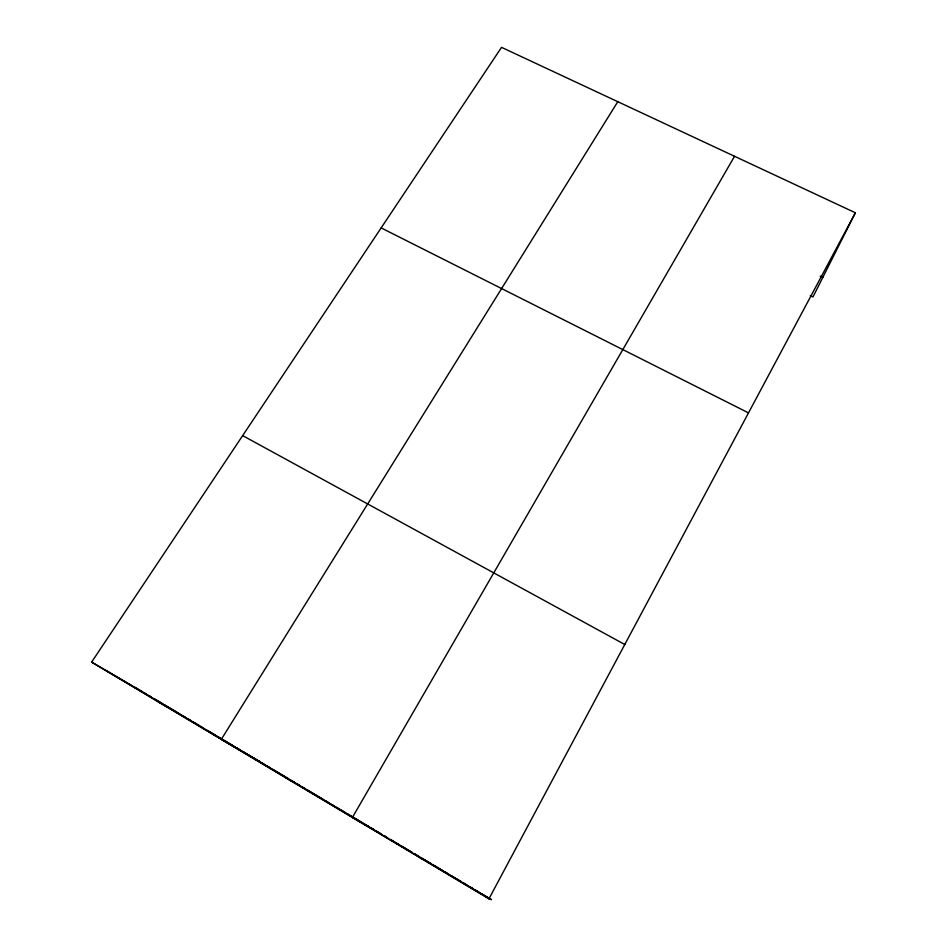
<?xml version="1.0" encoding="UTF-8"?>
<svg xmlns="http://www.w3.org/2000/svg" width="947" height="947" viewBox="0 0 947 947"><rect width="100%" height="100%" fill="white"/><g stroke="black" fill="none" stroke-linecap="round" stroke-linejoin="round"><path stroke-width="1.42" d="M481.396 893.637L491.493 899.65L488.936 898.845L91.622 662.119L501.543 47.35L855.378 212.779L812.976 296.932L810.312 295.653M488.936 898.845L855.378 212.779M734.541 156.291L352.391 817.486L369.022 826.861M617.787 101.696L221.302 739.382L241.544 751.089M820.197 276.133L822.825 277.388M381.156 227.907L748.497 412.88M419.959 857.745L423.037 859.391M242.657 435.608L624.783 644.505M371.496 828.246L373.958 829.631L371.473 828.152M286.183 778.032L293.83 782.423M242.787 751.8L260.484 762.039L242.775 751.48M155.805 700.354L167.737 707.291M91.622 662.119L133.563 686.599M141.766 691.381L134.758 687.285L144.82 693.287M144.11 692.742L146.442 694.115M148.857 695.536L151.342 697.016M153.828 698.495L162.529 703.68M165.015 705.16L179.93 714.05M182.416 715.53L186.145 717.755M188.631 719.235L191.116 720.714M193.602 722.194L202.315 727.379M206.079 729.628L214.945 734.908M217.467 736.411L221.267 738.672M223.8 740.175L233.921 746.212M236.454 747.716L240.242 749.977M261.739 762.785L264.237 764.276M266.734 765.756L270.487 767.993M272.985 769.485L287.983 778.422M290.48 779.902L294.233 782.139M296.731 783.631L299.228 785.122M301.738 786.602L305.479 788.839M307.976 790.331L316.724 795.539M317.979 796.285L322.951 799.244M325.437 800.736L329.165 802.949M331.663 804.441L334.149 805.921M336.635 807.4L345.347 812.585M347.833 814.065L362.76 822.967M365.246 824.446L368.987 826.672M376.492 831.146L380.292 833.407M384.091 835.668L386.625 837.172M390.424 839.444L392.946 840.948M395.479 842.463L399.279 844.724M401.812 846.227L411.945 852.264M414.478 853.768L418.278 856.029M420.811 857.544L430.932 863.581M433.466 865.085L442.296 870.34M444.818 871.844L448.606 874.105M451.127 875.608L461.213 881.61M463.734 883.113L467.522 885.374M470.043 886.877L472.565 888.381M475.086 889.884L478.874 892.133M147.33 694.778L151.106 697.028M153.615 698.531L198.87 725.485M201.368 726.976L205.132 729.214M207.642 730.705L289.486 779.464M292.019 780.979L309.74 791.538M310.995 792.284L338.754 808.821M341.275 810.324L381.605 834.354M384.127 835.846L387.891 838.095M390.413 839.598L411.791 852.336M414.312 853.839L465.806 884.51M468.315 886.001L490.913 899.461M105.602 670.263L490.262 899.259"/></g></svg>
